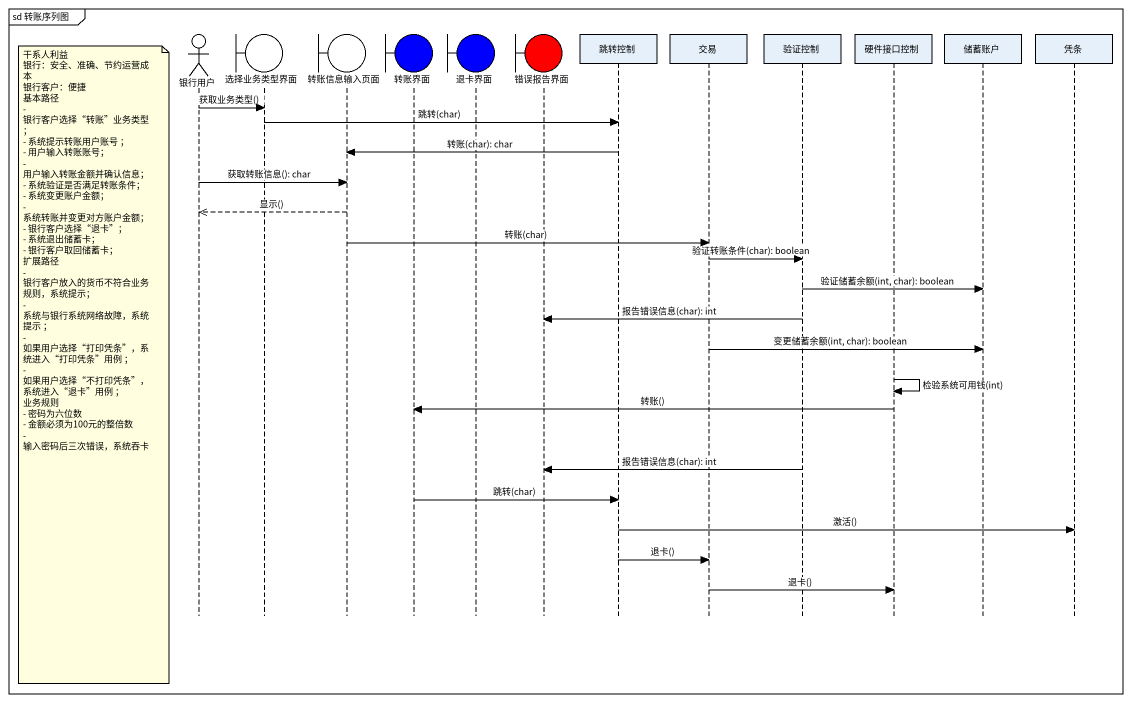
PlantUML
@startuml
mainframe sd 转账序列图
hide footbox
actor 银行用户
boundary 选择业务类型界面
boundary 转账信息输入页面
boundary 转账界面 #0000FF
boundary 退卡界面 #0000FF
boundary 错误报告界面 #FF0000
participant 跳转控制
participant 交易
participant 验证控制
participant 硬件接口控制
participant 储蓄账户
participant 凭条

银行用户 -> 选择业务类型界面 : 获取业务类型()
选择业务类型界面 -> 跳转控制 : 跳转(char)
跳转控制 -> 转账信息输入页面 : 转账(char): char
银行用户 -> 转账信息输入页面 : 获取转账信息(): char
转账信息输入页面 -->> 银行用户 : 显示()
转账信息输入页面 -> 交易 : 转账(char)
交易 -> 验证控制 : 验证转账条件(char): boolean
验证控制 -> 储蓄账户 : 验证储蓄余额(int, char): boolean
验证控制 -> 错误报告界面 : 报告错误信息(char): int
交易 -> 储蓄账户 : 变更储蓄余额(int, char): boolean
note left of 银行用户
  干系人利益
  银行：安全、准确、节约运营成本
  银行客户：便捷
  基本路径
  - 银行客户选择“转账”业务类型；
  - 系统提示转账用户账号 ；
  - 用户输入转账账号；
  - 用户输入转账金额并确认信息；
  - 系统验证是否满足转账条件；
  - 系统变更账户金额；
  - 系统转账并变更对方账户金额；
  - 银行客户选择“退卡”；
  - 系统退出储蓄卡；
  - 银行客户取回储蓄卡；
  扩展路径
  - 银行客户放入的货币不符合业务规则，系统提示；
  - 系统与银行系统网络故障，系统提示 ；
  - 如果用户选择“打印凭条”，系统进入“打印凭条”用例 ；
  - 如果用户选择“不打印凭条”，系统进入“退卡”用例 ；
  业务规则
  - 密码为六位数
  - 金额必须为100元的整倍数
  - 输入密码后三次错误，系统吞卡
end note
硬件接口控制 -> 硬件接口控制 : 检验系统可用钱(int)
硬件接口控制 -> 转账界面 : 转账()
验证控制 -> 错误报告界面 : 报告错误信息(char): int
转账界面 -> 跳转控制 : 跳转(char)
跳转控制 -> 凭条 : 激活()
跳转控制 -> 交易 : 退卡()
交易 -> 硬件接口控制 : 退卡()
@enduml
